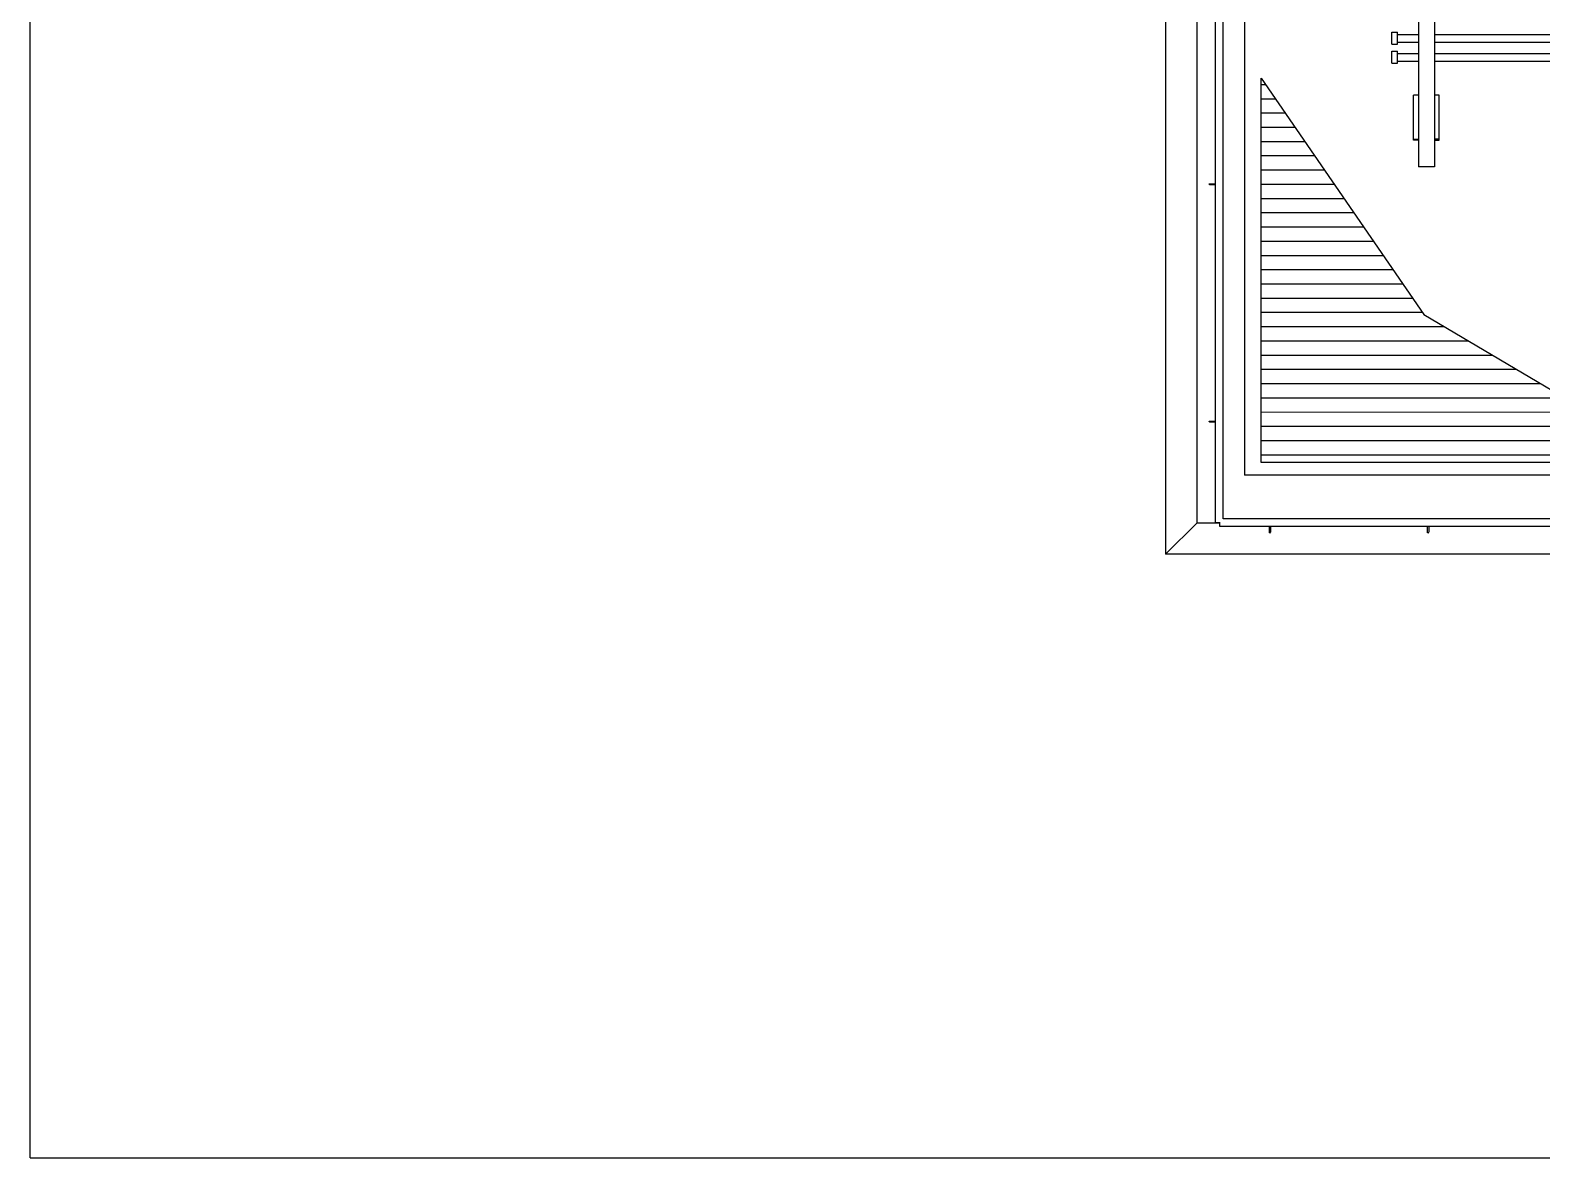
# Model space of a CAD drawing. Header units: metres. Extents: x 0 to 63075, y 0 to 44550.
# Drawn here: x 49200 to 50635, y 35729 to 36799 of the extents above; entities that cross this region are included whole.
import ezdxf

# ---------------------------------------------------------------- set-up
doc = ezdxf.new("R2010")
doc.units = ezdxf.units.M
doc.header["$LTSCALE"] = 75
for name, color, linetype in [('GSB', 7, 'Continuous'), ('ML6', 1, 'Continuous'), ('SL1', 8, 'Continuous'), ('SL5', 5, 'Continuous')]:
    doc.layers.add(name, color=color, linetype=linetype)

# ---------------------------------------------------------------- blocks, each defined once
blk = doc.blocks.new('A$C6bae614f')
at = {"layer": 'SL1'}
h = blk.add_hatch(dxfattribs=at)
h.set_pattern_fill('_USER', color=256, scale=90, angle=-0.00187, style=0, pattern_type=0)
h.set_pattern_definition([(359.99813, (326091.565, -18363.04), (0.00294, 90), [])])
h.paths.add_polyline_path([(350602.2, 18070.2), (352185.5, 17134.9), (349574.8, 17135), (349574.9, 19564.5)])
for p, q in [((349169.5, 16755.1), (349169.8, 25790.3)), ((349286, 16755.3), (349286.3, 25707.7)), ((349334.3, 16779.4), (349334.6, 25707.7)), ((349469.8, 25790.3), (349469.5, 17055.1)), ((348971.1, 22982), (348970.9, 16556.5)), ((350569.6, 20119.5), (350569.6, 19005)), ((350669.6, 20119.5), (350669.6, 19005)), ((350400.7, 19779.3), (350400.8, 19854.7)), ((350400.7, 19779.3), (350437, 19779.3)), ((350400.8, 19854.7), (350437.1, 19854.7)), ((350437, 19779.3), (350437.1, 19854.7)), ((350437, 19792.9), (350569.6, 19792.9)), ((350437.1, 19841.2), (350569.6, 19841.2)), ((350669.6, 19841.1), (353851.4, 19841)), ((350669.6, 19792.9), (353851.4, 19792.8)), ((350400.7, 19659.3), (350400.7, 19734.7)), ((350400.7, 19734.7), (350437, 19734.7)), ((350437, 19659.3), (350437, 19734.7)), ((350437, 19721.2), (350569.6, 19721.2)), ((350669.6, 19721.1), (354119.6, 19721)), ((350400.7, 19659.3), (350437, 19659.3)), ((350437, 19672.9), (350569.6, 19672.9)), ((350669.6, 19672.9), (354119.6, 19672.8)), ((350569.6, 19457.9), (350538.4, 19457.9)), ((350538.4, 19173.3), (350538.4, 19457.9)), ((350700.8, 19457.9), (350669.6, 19457.9)), ((350700.8, 19173.3), (350700.8, 19457.9)), ((350538.4, 19179), (350569.6, 19179)), ((350569.6, 19173.3), (350538.4, 19173.3)), ((350700.8, 19179), (350669.6, 19179)), ((350669.6, 19173.3), (350700.8, 19173.3)), ((350669.6, 19005), (350569.6, 19005)), ((349246.5, 18897.2), (349286.1, 18897.2)), ((349246.5, 18894), (349246.5, 18897.2)), ((349286.1, 18890.9), (349249.7, 18890.9)), ((349246.5, 17397.2), (349286.1, 17397.2)), ((349246.5, 17394), (349246.5, 17397.2)), ((349286.1, 17390.9), (349249.7, 17390.9)), ((354963.3, 17054.9), (349469.5, 17055.1)), ((348970.9, 16556.5), (349169.5, 16755.1)), ((349169.5, 16755.1), (349313, 16755.1)), ((349313, 16755.3), (349286, 16755.3)), ((349313, 16731.1), (349313, 16758.1)), ((354967.3, 16730.9), (349313, 16731.1)), ((354966.7, 16779.2), (349334.3, 16779.4)), ((349627.3, 16691.5), (349627.3, 16731.1)), ((349633.7, 16731.1), (349633.7, 16694.7)), ((350627.3, 16691.5), (350627.3, 16731.1)), ((350633.7, 16731.1), (350633.7, 16694.7)), ((349630.5, 16691.5), (349627.3, 16691.5)), ((350630.5, 16691.5), (350627.3, 16691.5)), ((354969.5, 16556.3), (348970.9, 16556.5))]:
    blk.add_line(p, q, dxfattribs=at)
blk.add_lwpolyline([(350602.2, 18070.2), (352185.5, 17134.9), (349574.8, 17135), (349574.9, 19564.5)], close=True, dxfattribs=at)
for centre, start, end in [((349249.7, 18894), 179.99813, 269.99813), ((349249.7, 17394), 179.99813, 269.99813), ((349630.5, 16694.7), 269.99813, 359.99813), ((350630.5, 16694.7), 269.99813, 359.99813)]:
    blk.add_arc(centre, 3.17, start, end, dxfattribs=at)
blk = doc.blocks.new('zw$15D4')
at = {"layer": 'SL5', "color": 5}
for q in [(0, 13463.9), (21875, 11.7)]:
    blk.add_line((0, 11.7), q, dxfattribs=at)
at = {"layer": 'ML6', "xscale": 0.2502808837766805, "yscale": 0.2502808837766805, "zscale": 0.2502808837766805}
blk.add_blockref('A$C6bae614f', (-85544.7, -3177.3), dxfattribs=at)

msp = doc.modelspace()

# ---------------------------------------------------------------- block references
at = {"layer": 'GSB', "xscale": 0.6000000000000068, "yscale": 0.6000000000000068, "zscale": 0.6000000000000068}
msp.add_blockref('zw$15D4', (49200, 35721.6), dxfattribs=at)

doc.saveas('drawing.dxf')
